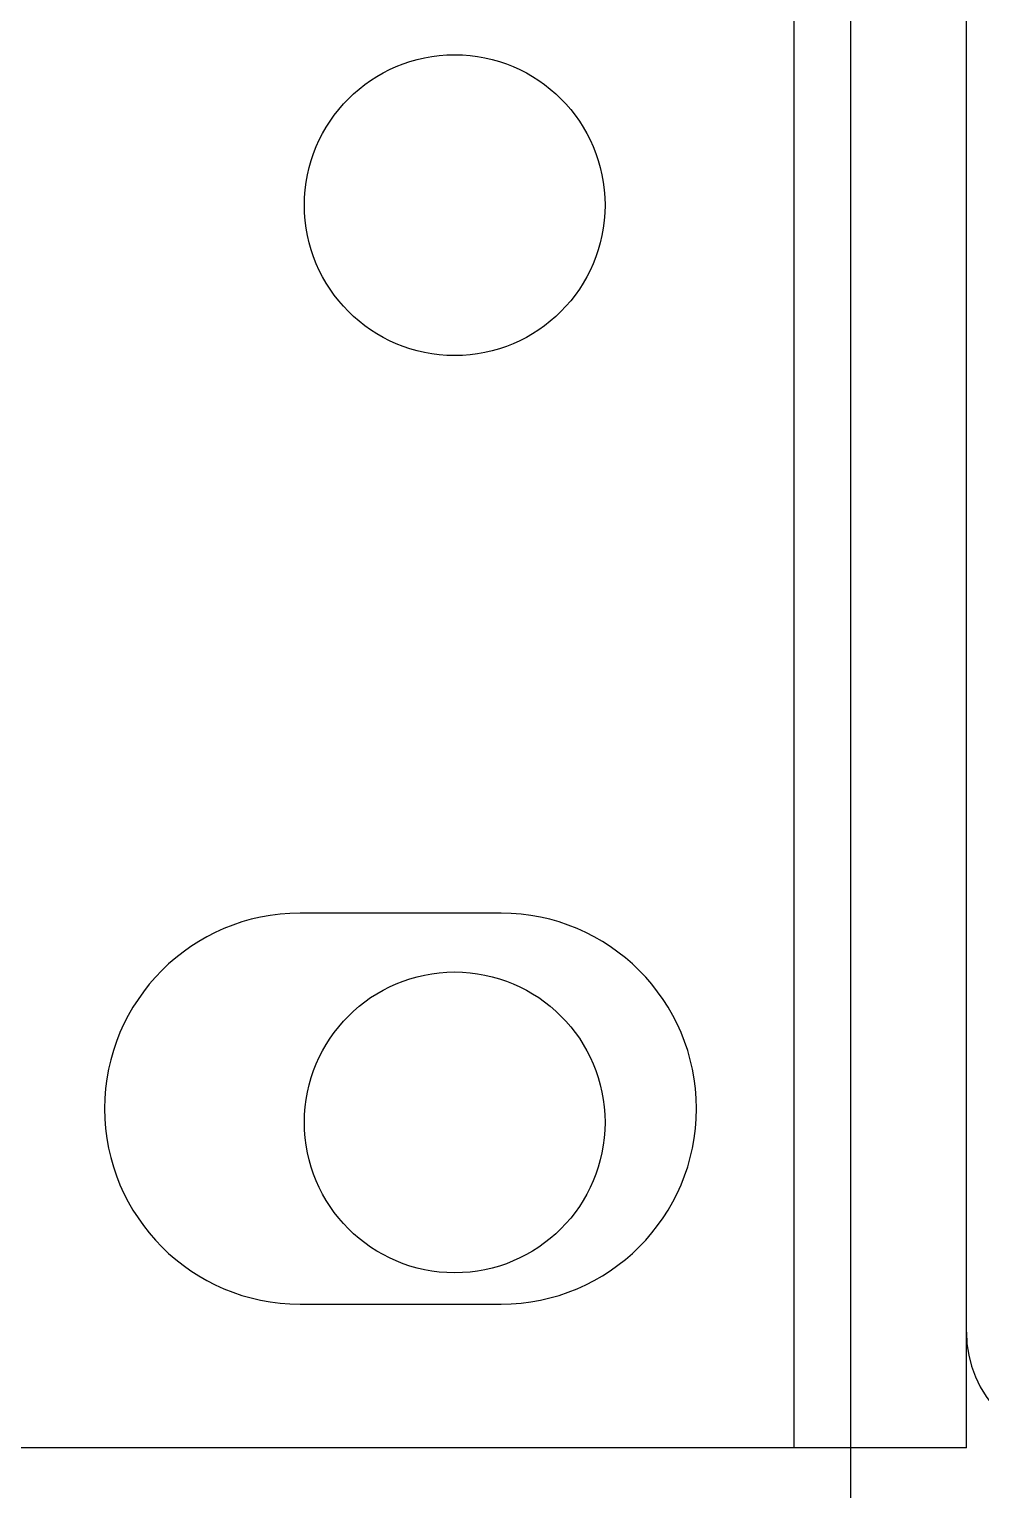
# Model space of a CAD drawing. Header units: millimetres. Extents: x 11355 to 11505, y 8083 to 8171.
# Drawn here: x 11358.297 to 11358.946, y 8103.313 to 8104.308 of the extents above; entities that cross this region are included whole.
import ezdxf

# ---------------------------------------------------------------- set-up
doc = ezdxf.new("R2010")
doc.units = ezdxf.units.MM
doc.layers.add('Rack - Base 15U', color=7, linetype='Continuous')
doc.layers.add('SW Siemens Scalance XR324', color=7, linetype='Continuous')

# ---------------------------------------------------------------- blocks, each defined once
blk = doc.blocks.new('Rack 15U - Gabitel')
blk.add_line((2367.89799, 1374.21204), (2367.89799, 1400.82704))
for centre in [(2367.62799, 1392.70704), (2367.62799, 1392.08204)]:
    blk.add_circle(centre, 0.1025)
blk = doc.blocks.new('SW Siemens Scalance XR324')
at = {"layer": 'SW Siemens Scalance XR324'}
for p, q in [((32832.00553, -3477.69358), (32832.00553, -3475.9855)), ((32832.12306, -3477.69358), (32832.12306, -3475.9855)), ((32832.12298, -3477.61466), (32832.12298, -3476.06328)), ((32831.80574, -3477.32924), (32831.66862, -3477.32924)), ((32831.66862, -3477.59564), (32831.80574, -3477.59564)), ((32832.00553, -3477.69358), (32831.4649, -3477.69358)), ((32832.12306, -3477.69358), (32832.00553, -3477.69358))]:
    blk.add_line(p, q, dxfattribs=at)
for centre, radius, start, end in [((32831.66862, -3477.46244), 0.1332, 90, 270), ((32831.80574, -3477.46244), 0.1332, 270, 90), ((32832.20134, -3477.61466), 0.07835, 180, 270)]:
    blk.add_arc(centre, radius, start, end, dxfattribs=at)

msp = doc.modelspace()

# ---------------------------------------------------------------- block references
msp.add_blockref('SW Siemens Scalance XR324', (-21473.18706, 11581.03516))
at = {"layer": 'Rack - Base 15U'}
msp.add_blockref('Rack 15U - Gabitel', (8990.95904, 6711.48133), dxfattribs=at)

doc.saveas('drawing.dxf')
